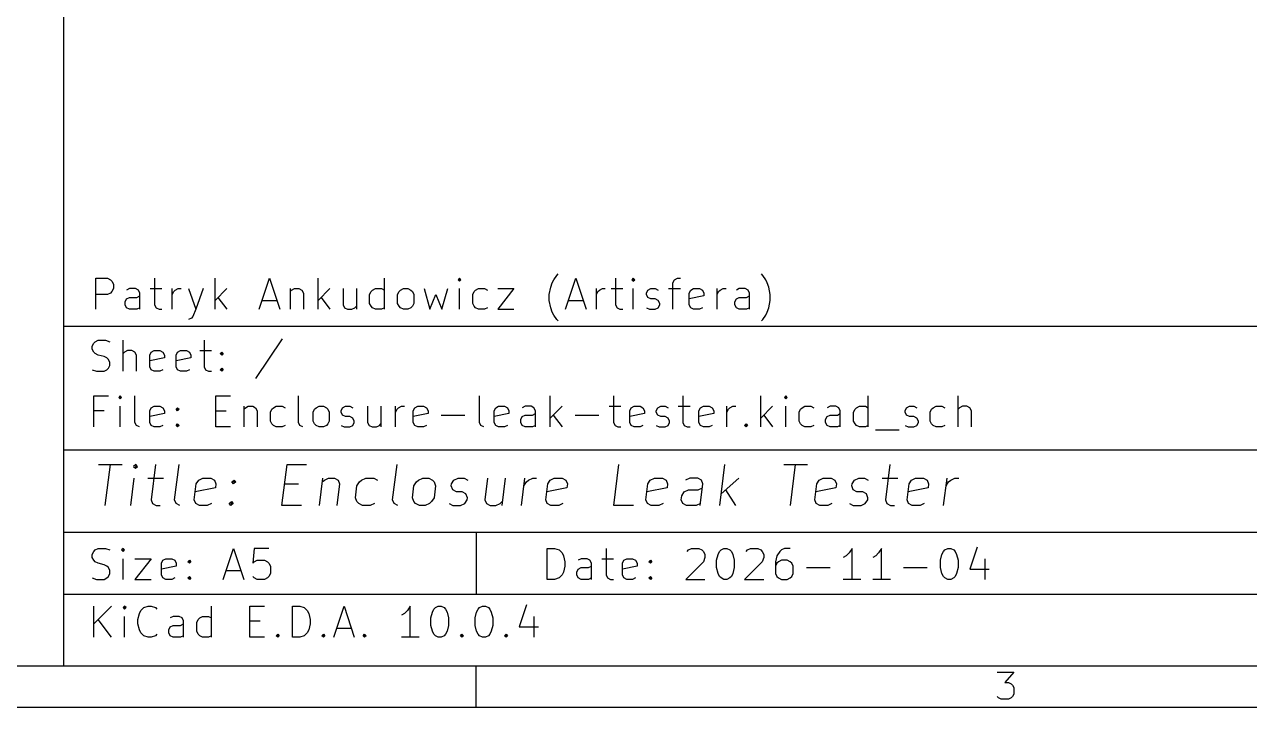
# Model space of a CAD drawing. Header units: inches. Extents: x 0.39 to 7.87, y -5.43 to -0.39.
# Drawn here: x 3.469 to 5.808, y -5.433 to -4.129 of the extents above; entities that cross this region are included whole.
import ezdxf

# ---------------------------------------------------------------- set-up
doc = ezdxf.new("R2010")
doc.units = ezdxf.units.IN
doc.header["$MEASUREMENT"] = 0
doc.layers.add('RED', color=14, linetype='CONTINUOUS')

msp = doc.modelspace()

# ---------------------------------------------------------------- linework, layer by layer
at = {"layer": 'RED', "linetype": 'CONTINUOUS'}
for p, q in [((3.5436, -5.3546), (3.5436, -4.0947)), ((4.4794, -4.6164), (4.485, -4.6079)), ((4.485, -4.6079), (4.4878, -4.6051)), ((4.8787, -4.6079), (4.8759, -4.6051)), ((4.8843, -4.6164), (4.8787, -4.6079)), ((3.6048, -4.6726), (3.6048, -4.6135)), ((3.6048, -4.6135), (3.6273, -4.6135)), ((3.6273, -4.6135), (3.6329, -4.6164)), ((3.6329, -4.6164), (3.6357, -4.6192)), ((3.6357, -4.6192), (3.6385, -4.6248)), ((3.6385, -4.6248), (3.6385, -4.6332)), ((3.7173, -4.6135), (3.7173, -4.6642)), ((3.8326, -4.6726), (3.8326, -4.6135)), ((3.9169, -4.6726), (3.9366, -4.6135)), ((3.9366, -4.6135), (3.9563, -4.6726)), ((4.0294, -4.6726), (4.0294, -4.6135)), ((4.156, -4.6726), (4.156, -4.6135)), ((4.2994, -4.6135), (4.2966, -4.6164)), ((4.2966, -4.6164), (4.2994, -4.6192)), ((4.3022, -4.6164), (4.2994, -4.6135)), ((4.2994, -4.6135), (4.2994, -4.6192)), ((4.2994, -4.6192), (4.3022, -4.6164)), ((4.4709, -4.6445), (4.4737, -4.6304)), ((4.4737, -4.6304), (4.4766, -4.622)), ((4.4766, -4.622), (4.4794, -4.6164)), ((4.5019, -4.6726), (4.5215, -4.6135)), ((4.5215, -4.6135), (4.5412, -4.6726)), ((4.5975, -4.6135), (4.5975, -4.6642)), ((4.6312, -4.6135), (4.6284, -4.6164)), ((4.6284, -4.6164), (4.6312, -4.6192)), ((4.634, -4.6164), (4.6312, -4.6135)), ((4.6312, -4.6135), (4.6312, -4.6192)), ((4.6312, -4.6192), (4.634, -4.6164)), ((4.7071, -4.622), (4.71, -4.6164)), ((4.7071, -4.6726), (4.7071, -4.622)), ((4.71, -4.6164), (4.7156, -4.6135)), ((4.7156, -4.6135), (4.7212, -4.6135)), ((4.8871, -4.622), (4.8843, -4.6164)), ((4.8899, -4.6304), (4.8871, -4.622)), ((4.8927, -4.6445), (4.8899, -4.6304)), ((3.6273, -4.6445), (3.6048, -4.6445)), ((3.6329, -4.6417), (3.6273, -4.6445)), ((3.6357, -4.6389), (3.6329, -4.6417)), ((3.6385, -4.6332), (3.6357, -4.6389)), ((3.661, -4.6585), (3.6638, -4.6529)), ((3.6695, -4.6332), (3.6638, -4.636)), ((3.6638, -4.6529), (3.6695, -4.6501)), ((3.6807, -4.6332), (3.6695, -4.6332)), ((3.6695, -4.6501), (3.6835, -4.6501)), ((3.6863, -4.636), (3.6807, -4.6332)), ((3.6835, -4.6501), (3.6892, -4.6473)), ((3.6892, -4.6417), (3.6863, -4.636)), ((3.6892, -4.6726), (3.6892, -4.6417)), ((3.7088, -4.6332), (3.7313, -4.6332)), ((3.751, -4.6726), (3.751, -4.6332)), ((3.751, -4.6445), (3.7538, -4.6389)), ((3.7538, -4.6389), (3.7566, -4.636)), ((3.7566, -4.636), (3.7623, -4.6332)), ((3.7623, -4.6332), (3.7679, -4.6332)), ((3.7819, -4.6332), (3.796, -4.6726)), ((3.8101, -4.6332), (3.796, -4.6726)), ((3.8551, -4.6332), (3.8326, -4.6557)), ((3.8382, -4.6501), (3.8551, -4.6726)), ((3.976, -4.6332), (3.976, -4.6726)), ((3.976, -4.6389), (3.9788, -4.636)), ((3.9788, -4.636), (3.9844, -4.6332)), ((3.9844, -4.6332), (3.9929, -4.6332)), ((3.9929, -4.6332), (3.9985, -4.636)), ((3.9985, -4.636), (4.0013, -4.6417)), ((4.0013, -4.6417), (4.0013, -4.6726)), ((4.0519, -4.6332), (4.0294, -4.6557)), ((4.035, -4.6501), (4.0519, -4.6726)), ((4.0772, -4.6332), (4.0772, -4.6642)), ((4.1025, -4.6332), (4.1025, -4.6726)), ((4.1278, -4.6445), (4.1307, -4.6389)), ((4.1278, -4.6614), (4.1278, -4.6445)), ((4.1307, -4.6389), (4.1335, -4.636)), ((4.1335, -4.636), (4.1391, -4.6332)), ((4.1391, -4.6332), (4.1503, -4.6332)), ((4.1503, -4.6332), (4.156, -4.636)), ((4.1813, -4.6445), (4.1841, -4.6389)), ((4.1813, -4.6614), (4.1813, -4.6445)), ((4.1841, -4.6389), (4.1869, -4.636)), ((4.1869, -4.636), (4.1925, -4.6332)), ((4.1925, -4.6332), (4.201, -4.6332)), ((4.201, -4.6332), (4.2066, -4.636)), ((4.2066, -4.636), (4.2094, -4.6389)), ((4.2094, -4.6389), (4.2122, -4.6445)), ((4.2122, -4.6445), (4.2122, -4.6614)), ((4.2319, -4.6332), (4.2431, -4.6726)), ((4.2431, -4.6726), (4.2544, -4.6445)), ((4.2544, -4.6445), (4.2656, -4.6726)), ((4.2656, -4.6726), (4.2769, -4.6332)), ((4.2994, -4.6726), (4.2994, -4.6332)), ((4.3247, -4.6445), (4.3275, -4.6389)), ((4.3247, -4.6614), (4.3247, -4.6445)), ((4.3275, -4.6389), (4.3303, -4.636)), ((4.3303, -4.636), (4.3359, -4.6332)), ((4.3359, -4.6332), (4.3472, -4.6332)), ((4.3472, -4.6332), (4.3528, -4.636)), ((4.3725, -4.6332), (4.4034, -4.6332)), ((4.4034, -4.6332), (4.3725, -4.6726)), ((4.4709, -4.6557), (4.4709, -4.6445)), ((4.5609, -4.6726), (4.5609, -4.6332)), ((4.5609, -4.6445), (4.5637, -4.6389)), ((4.5637, -4.6389), (4.5665, -4.636)), ((4.5665, -4.636), (4.5722, -4.6332)), ((4.5722, -4.6332), (4.5778, -4.6332)), ((4.589, -4.6332), (4.6115, -4.6332)), ((4.6312, -4.6726), (4.6312, -4.6332)), ((4.6565, -4.6417), (4.6593, -4.636)), ((4.6565, -4.6445), (4.6565, -4.6417)), ((4.6593, -4.6501), (4.6565, -4.6445)), ((4.6593, -4.636), (4.665, -4.6332)), ((4.665, -4.6529), (4.6593, -4.6501)), ((4.665, -4.6332), (4.6734, -4.6332)), ((4.6734, -4.6529), (4.665, -4.6529)), ((4.6734, -4.6332), (4.679, -4.636)), ((4.679, -4.6557), (4.6734, -4.6529)), ((4.6987, -4.6332), (4.7212, -4.6332)), ((4.7381, -4.6417), (4.7409, -4.636)), ((4.7381, -4.6642), (4.7381, -4.6417)), ((4.7662, -4.6473), (4.7381, -4.6529)), ((4.7409, -4.636), (4.7465, -4.6332)), ((4.7465, -4.6332), (4.7578, -4.6332)), ((4.7578, -4.6332), (4.7634, -4.636)), ((4.7634, -4.636), (4.7662, -4.6417)), ((4.7662, -4.6417), (4.7662, -4.6473)), ((4.7915, -4.6726), (4.7915, -4.6332)), ((4.7915, -4.6445), (4.7943, -4.6389)), ((4.7943, -4.6389), (4.7971, -4.636)), ((4.7971, -4.636), (4.8028, -4.6332)), ((4.8028, -4.6332), (4.8084, -4.6332)), ((4.8253, -4.6585), (4.8281, -4.6529)), ((4.8337, -4.6332), (4.8281, -4.636)), ((4.8281, -4.6529), (4.8337, -4.6501)), ((4.8449, -4.6332), (4.8337, -4.6332)), ((4.8337, -4.6501), (4.8478, -4.6501)), ((4.8506, -4.636), (4.8449, -4.6332)), ((4.8478, -4.6501), (4.8534, -4.6473)), ((4.8534, -4.6417), (4.8506, -4.636)), ((4.8534, -4.6726), (4.8534, -4.6417)), ((4.8927, -4.6557), (4.8927, -4.6445)), ((3.661, -4.6642), (3.661, -4.6585)), ((3.6638, -4.6698), (3.661, -4.6642)), ((3.6695, -4.6726), (3.6638, -4.6698)), ((3.6835, -4.6726), (3.6695, -4.6726)), ((3.6892, -4.6698), (3.6835, -4.6726)), ((3.7173, -4.6642), (3.7201, -4.6698)), ((3.7201, -4.6698), (3.7257, -4.6726)), ((3.7257, -4.6726), (3.7313, -4.6726)), ((3.796, -4.6726), (3.7904, -4.6867)), ((3.9226, -4.6557), (3.9507, -4.6557)), ((4.0772, -4.6642), (4.08, -4.6698)), ((4.08, -4.6698), (4.0857, -4.6726)), ((4.0857, -4.6726), (4.0941, -4.6726)), ((4.0941, -4.6726), (4.0997, -4.6698)), ((4.0997, -4.6698), (4.1025, -4.667)), ((4.1307, -4.667), (4.1278, -4.6614)), ((4.1335, -4.6698), (4.1307, -4.667)), ((4.1391, -4.6726), (4.1335, -4.6698)), ((4.1503, -4.6726), (4.1391, -4.6726)), ((4.156, -4.6698), (4.1503, -4.6726)), ((4.1841, -4.667), (4.1813, -4.6614)), ((4.1869, -4.6698), (4.1841, -4.667)), ((4.1925, -4.6726), (4.1869, -4.6698)), ((4.201, -4.6726), (4.1925, -4.6726)), ((4.2066, -4.6698), (4.201, -4.6726)), ((4.2094, -4.667), (4.2066, -4.6698)), ((4.2122, -4.6614), (4.2094, -4.667)), ((4.3275, -4.667), (4.3247, -4.6614)), ((4.3303, -4.6698), (4.3275, -4.667)), ((4.3359, -4.6726), (4.3303, -4.6698)), ((4.3472, -4.6726), (4.3359, -4.6726)), ((4.3528, -4.6698), (4.3472, -4.6726)), ((4.3725, -4.6726), (4.4034, -4.6726)), ((4.4737, -4.6698), (4.4709, -4.6557)), ((4.4766, -4.6782), (4.4737, -4.6698)), ((4.4794, -4.6839), (4.4766, -4.6782)), ((4.5075, -4.6557), (4.5356, -4.6557)), ((4.5975, -4.6642), (4.6003, -4.6698)), ((4.6003, -4.6698), (4.6059, -4.6726)), ((4.6059, -4.6726), (4.6115, -4.6726)), ((4.6565, -4.6698), (4.6621, -4.6726)), ((4.6621, -4.6726), (4.6734, -4.6726)), ((4.6734, -4.6726), (4.679, -4.6698)), ((4.6818, -4.6614), (4.679, -4.6557)), ((4.679, -4.6698), (4.6818, -4.6642)), ((4.6818, -4.6642), (4.6818, -4.6614)), ((4.7409, -4.6698), (4.7381, -4.6642)), ((4.7465, -4.6726), (4.7409, -4.6698)), ((4.7578, -4.6726), (4.7465, -4.6726)), ((4.7634, -4.6698), (4.7578, -4.6726)), ((4.8253, -4.6642), (4.8253, -4.6585)), ((4.8281, -4.6698), (4.8253, -4.6642)), ((4.8337, -4.6726), (4.8281, -4.6698)), ((4.8478, -4.6726), (4.8337, -4.6726)), ((4.8534, -4.6698), (4.8478, -4.6726)), ((4.8843, -4.6839), (4.8871, -4.6782)), ((4.8871, -4.6782), (4.8899, -4.6698)), ((4.8899, -4.6698), (4.8927, -4.6557)), ((3.7876, -4.6895), (3.7819, -4.6923)), ((3.7904, -4.6867), (3.7876, -4.6895)), ((4.485, -4.6923), (4.4794, -4.6839)), ((4.4878, -4.6951), (4.485, -4.6923)), ((4.8759, -4.6951), (4.8787, -4.6923)), ((4.8787, -4.6923), (4.8843, -4.6839)), ((3.5436, -4.705), (7.7956, -4.705)), ((3.5981, -4.7432), (3.6009, -4.7376)), ((3.5981, -4.7488), (3.5981, -4.7432)), ((3.6009, -4.7376), (3.6037, -4.7348)), ((3.6037, -4.7348), (3.6093, -4.732)), ((3.6093, -4.732), (3.6234, -4.732)), ((3.6234, -4.732), (3.6318, -4.7348)), ((3.6571, -4.791), (3.6571, -4.732)), ((3.8118, -4.732), (3.8118, -4.7826)), ((3.9609, -4.7292), (3.9102, -4.8051)), ((3.6009, -4.7545), (3.5981, -4.7488)), ((3.6037, -4.7573), (3.6009, -4.7545)), ((3.6093, -4.7601), (3.6037, -4.7573)), ((3.6206, -4.7629), (3.6093, -4.7601)), ((3.6262, -4.7657), (3.6206, -4.7629)), ((3.629, -4.7685), (3.6262, -4.7657)), ((3.6318, -4.7741), (3.629, -4.7685)), ((3.66, -4.7545), (3.6571, -4.7573)), ((3.6656, -4.7516), (3.66, -4.7545)), ((3.674, -4.7516), (3.6656, -4.7516)), ((3.6796, -4.7545), (3.674, -4.7516)), ((3.6825, -4.7601), (3.6796, -4.7545)), ((3.6825, -4.791), (3.6825, -4.7601)), ((3.7078, -4.7601), (3.7106, -4.7545)), ((3.7078, -4.7826), (3.7078, -4.7601)), ((3.7359, -4.7657), (3.7078, -4.7713)), ((3.7106, -4.7545), (3.7162, -4.7516)), ((3.7162, -4.7516), (3.7274, -4.7516)), ((3.7274, -4.7516), (3.7331, -4.7545)), ((3.7331, -4.7545), (3.7359, -4.7601)), ((3.7359, -4.7601), (3.7359, -4.7657)), ((3.7584, -4.7601), (3.7612, -4.7545)), ((3.7584, -4.7826), (3.7584, -4.7601)), ((3.7865, -4.7657), (3.7584, -4.7713)), ((3.7612, -4.7545), (3.7668, -4.7516)), ((3.7668, -4.7516), (3.7781, -4.7516)), ((3.7781, -4.7516), (3.7837, -4.7545)), ((3.7837, -4.7545), (3.7865, -4.7601)), ((3.7865, -4.7601), (3.7865, -4.7657)), ((3.8034, -4.7516), (3.8259, -4.7516)), ((3.8427, -4.7573), (3.8456, -4.7545)), ((3.8456, -4.7601), (3.8427, -4.7573)), ((3.8456, -4.7545), (3.8484, -4.7573)), ((3.8456, -4.7545), (3.8456, -4.7601)), ((3.8484, -4.7573), (3.8456, -4.7601)), ((3.5981, -4.7882), (3.6065, -4.791)), ((3.6065, -4.791), (3.6206, -4.791)), ((3.6206, -4.791), (3.6262, -4.7882)), ((3.6262, -4.7882), (3.629, -4.7854)), ((3.629, -4.7854), (3.6318, -4.7798)), ((3.6318, -4.7798), (3.6318, -4.7741)), ((3.7106, -4.7882), (3.7078, -4.7826)), ((3.7162, -4.791), (3.7106, -4.7882)), ((3.7274, -4.791), (3.7162, -4.791)), ((3.7331, -4.7882), (3.7274, -4.791)), ((3.7612, -4.7882), (3.7584, -4.7826)), ((3.7668, -4.791), (3.7612, -4.7882)), ((3.7781, -4.791), (3.7668, -4.791)), ((3.7837, -4.7882), (3.7781, -4.791)), ((3.8118, -4.7826), (3.8146, -4.7882)), ((3.8146, -4.7882), (3.8202, -4.791)), ((3.8202, -4.791), (3.8259, -4.791)), ((3.8427, -4.7882), (3.8456, -4.7854)), ((3.8456, -4.791), (3.8427, -4.7882)), ((3.8456, -4.7854), (3.8484, -4.7882)), ((3.8456, -4.7854), (3.8456, -4.791)), ((3.8484, -4.7882), (3.8456, -4.791)), ((3.6009, -4.8973), (3.6009, -4.8383)), ((3.6009, -4.8383), (3.629, -4.8383)), ((3.6515, -4.8383), (3.6487, -4.8411)), ((3.6487, -4.8411), (3.6515, -4.8439)), ((3.6543, -4.8411), (3.6515, -4.8383)), ((3.6515, -4.8383), (3.6515, -4.8439)), ((3.6515, -4.8439), (3.6543, -4.8411)), ((3.6796, -4.8889), (3.6796, -4.8383)), ((3.8343, -4.8973), (3.8343, -4.8383)), ((3.8343, -4.8383), (3.8624, -4.8383)), ((3.9918, -4.8889), (3.9918, -4.8383)), ((4.3377, -4.8889), (4.3377, -4.8383)), ((4.4727, -4.8973), (4.4727, -4.8383)), ((4.5936, -4.8383), (4.5936, -4.8889)), ((4.7257, -4.8383), (4.7257, -4.8889)), ((4.8748, -4.8973), (4.8748, -4.8383)), ((4.9226, -4.8383), (4.9198, -4.8411)), ((4.9198, -4.8411), (4.9226, -4.8439)), ((4.9254, -4.8411), (4.9226, -4.8383)), ((4.9226, -4.8383), (4.9226, -4.8439)), ((4.9226, -4.8439), (4.9254, -4.8411)), ((5.0801, -4.8973), (5.0801, -4.8383)), ((5.2516, -4.8973), (5.2516, -4.8383)), ((3.6515, -4.8973), (3.6515, -4.8579)), ((3.7078, -4.8664), (3.7106, -4.8608)), ((3.7106, -4.8608), (3.7162, -4.8579)), ((3.7162, -4.8579), (3.7274, -4.8579)), ((3.7274, -4.8579), (3.7331, -4.8608)), ((3.7331, -4.8608), (3.7359, -4.8664)), ((3.7584, -4.8636), (3.7612, -4.8608)), ((3.7612, -4.8664), (3.7584, -4.8636)), ((3.7612, -4.8608), (3.764, -4.8636)), ((3.7612, -4.8608), (3.7612, -4.8664)), ((3.764, -4.8636), (3.7612, -4.8664)), ((3.8877, -4.8579), (3.8877, -4.8973)), ((3.8877, -4.8636), (3.8906, -4.8608)), ((3.8906, -4.8608), (3.8962, -4.8579)), ((3.8962, -4.8579), (3.9046, -4.8579)), ((3.9046, -4.8579), (3.9102, -4.8608)), ((3.9102, -4.8608), (3.9131, -4.8664)), ((3.9384, -4.8692), (3.9412, -4.8636)), ((3.9412, -4.8636), (3.944, -4.8608)), ((3.944, -4.8608), (3.9496, -4.8579)), ((3.9496, -4.8579), (3.9609, -4.8579)), ((3.9609, -4.8579), (3.9665, -4.8608)), ((4.0199, -4.8692), (4.0227, -4.8636)), ((4.0227, -4.8636), (4.0255, -4.8608)), ((4.0255, -4.8608), (4.0312, -4.8579)), ((4.0312, -4.8579), (4.0396, -4.8579)), ((4.0396, -4.8579), (4.0452, -4.8608)), ((4.0452, -4.8608), (4.048, -4.8636)), ((4.048, -4.8636), (4.0508, -4.8692)), ((4.0733, -4.8664), (4.0761, -4.8608)), ((4.0761, -4.8608), (4.0818, -4.8579)), ((4.0818, -4.8579), (4.0902, -4.8579)), ((4.0902, -4.8579), (4.0958, -4.8608)), ((4.124, -4.8579), (4.124, -4.8889)), ((4.1493, -4.8579), (4.1493, -4.8973)), ((4.1774, -4.8973), (4.1774, -4.8579)), ((4.1774, -4.8692), (4.1802, -4.8636)), ((4.1802, -4.8636), (4.183, -4.8608)), ((4.183, -4.8608), (4.1886, -4.8579)), ((4.1886, -4.8579), (4.1943, -4.8579)), ((4.2111, -4.8664), (4.2139, -4.8608)), ((4.2139, -4.8608), (4.2196, -4.8579)), ((4.2196, -4.8579), (4.2308, -4.8579)), ((4.2308, -4.8579), (4.2364, -4.8608)), ((4.2364, -4.8608), (4.2393, -4.8664)), ((4.3658, -4.8664), (4.3686, -4.8608)), ((4.3686, -4.8608), (4.3742, -4.8579)), ((4.3742, -4.8579), (4.3855, -4.8579)), ((4.3855, -4.8579), (4.3911, -4.8608)), ((4.3911, -4.8608), (4.3939, -4.8664)), ((4.4249, -4.8579), (4.4192, -4.8608)), ((4.4361, -4.8579), (4.4249, -4.8579)), ((4.4417, -4.8608), (4.4361, -4.8579)), ((4.4445, -4.8664), (4.4417, -4.8608)), ((4.4952, -4.8579), (4.4727, -4.8804)), ((4.5851, -4.8579), (4.6076, -4.8579)), ((4.6245, -4.8664), (4.6273, -4.8608)), ((4.6273, -4.8608), (4.6329, -4.8579)), ((4.6329, -4.8579), (4.6442, -4.8579)), ((4.6442, -4.8579), (4.6498, -4.8608)), ((4.6498, -4.8608), (4.6526, -4.8664)), ((4.6751, -4.8664), (4.6779, -4.8608)), ((4.6779, -4.8608), (4.6836, -4.8579)), ((4.6836, -4.8579), (4.692, -4.8579)), ((4.692, -4.8579), (4.6976, -4.8608)), ((4.7173, -4.8579), (4.7398, -4.8579)), ((4.7567, -4.8664), (4.7595, -4.8608)), ((4.7595, -4.8608), (4.7651, -4.8579)), ((4.7651, -4.8579), (4.7764, -4.8579)), ((4.7764, -4.8579), (4.782, -4.8608)), ((4.782, -4.8608), (4.7848, -4.8664)), ((4.8101, -4.8973), (4.8101, -4.8579)), ((4.8101, -4.8692), (4.8129, -4.8636)), ((4.8129, -4.8636), (4.8157, -4.8608)), ((4.8157, -4.8608), (4.8214, -4.8579)), ((4.8214, -4.8579), (4.827, -4.8579)), ((4.8973, -4.8579), (4.8748, -4.8804)), ((4.9226, -4.8973), (4.9226, -4.8579)), ((4.9479, -4.8692), (4.9507, -4.8636)), ((4.9507, -4.8636), (4.9535, -4.8608)), ((4.9535, -4.8608), (4.9592, -4.8579)), ((4.9592, -4.8579), (4.9704, -4.8579)), ((4.9704, -4.8579), (4.976, -4.8608)), ((5.007, -4.8579), (5.0013, -4.8608)), ((5.0182, -4.8579), (5.007, -4.8579)), ((5.0238, -4.8608), (5.0182, -4.8579)), ((5.0266, -4.8664), (5.0238, -4.8608)), ((5.052, -4.8692), (5.0548, -4.8636)), ((5.0548, -4.8636), (5.0576, -4.8608)), ((5.0576, -4.8608), (5.0632, -4.8579)), ((5.0632, -4.8579), (5.0745, -4.8579)), ((5.0745, -4.8579), (5.0801, -4.8608)), ((5.1504, -4.8664), (5.1532, -4.8608)), ((5.1532, -4.8608), (5.1588, -4.8579)), ((5.1588, -4.8579), (5.1673, -4.8579)), ((5.1673, -4.8579), (5.1729, -4.8608)), ((5.1982, -4.8692), (5.201, -4.8636)), ((5.201, -4.8636), (5.2038, -4.8608)), ((5.2038, -4.8608), (5.2094, -4.8579)), ((5.2094, -4.8579), (5.2207, -4.8579)), ((5.2207, -4.8579), (5.2263, -4.8608)), ((5.2544, -4.8608), (5.2516, -4.8636)), ((5.2601, -4.8579), (5.2544, -4.8608)), ((5.2685, -4.8579), (5.2601, -4.8579)), ((5.2741, -4.8608), (5.2685, -4.8579)), ((5.2769, -4.8664), (5.2741, -4.8608)), ((3.6206, -4.8664), (3.6009, -4.8664)), ((3.6825, -4.8945), (3.6796, -4.8889)), ((3.7078, -4.8889), (3.7078, -4.8664)), ((3.7359, -4.872), (3.7078, -4.8776)), ((3.7106, -4.8945), (3.7078, -4.8889)), ((3.7359, -4.8664), (3.7359, -4.872)), ((3.8343, -4.8664), (3.854, -4.8664)), ((3.9131, -4.8664), (3.9131, -4.8973)), ((3.9384, -4.8861), (3.9384, -4.8692)), ((3.9412, -4.8917), (3.9384, -4.8861)), ((3.9946, -4.8945), (3.9918, -4.8889)), ((4.0199, -4.8861), (4.0199, -4.8692)), ((4.0227, -4.8917), (4.0199, -4.8861)), ((4.0508, -4.8861), (4.048, -4.8917)), ((4.0508, -4.8692), (4.0508, -4.8861)), ((4.0733, -4.8692), (4.0733, -4.8664)), ((4.0761, -4.8748), (4.0733, -4.8692)), ((4.0818, -4.8776), (4.0761, -4.8748)), ((4.0902, -4.8776), (4.0818, -4.8776)), ((4.0958, -4.8804), (4.0902, -4.8776)), ((4.0986, -4.8861), (4.0958, -4.8804)), ((4.0958, -4.8945), (4.0986, -4.8889)), ((4.0986, -4.8889), (4.0986, -4.8861)), ((4.124, -4.8889), (4.1268, -4.8945)), ((4.2111, -4.8889), (4.2111, -4.8664)), ((4.2393, -4.872), (4.2111, -4.8776)), ((4.2139, -4.8945), (4.2111, -4.8889)), ((4.2393, -4.8664), (4.2393, -4.872)), ((4.2646, -4.8748), (4.3096, -4.8748)), ((4.3405, -4.8945), (4.3377, -4.8889)), ((4.3658, -4.8889), (4.3658, -4.8664)), ((4.3939, -4.872), (4.3658, -4.8776)), ((4.3686, -4.8945), (4.3658, -4.8889)), ((4.3939, -4.8664), (4.3939, -4.872)), ((4.4164, -4.8833), (4.4192, -4.8776)), ((4.4164, -4.8889), (4.4164, -4.8833)), ((4.4192, -4.8945), (4.4164, -4.8889)), ((4.4192, -4.8776), (4.4249, -4.8748)), ((4.4249, -4.8748), (4.4389, -4.8748)), ((4.4389, -4.8748), (4.4445, -4.872)), ((4.4445, -4.8973), (4.4445, -4.8664)), ((4.4783, -4.8748), (4.4952, -4.8973)), ((4.5205, -4.8748), (4.5655, -4.8748)), ((4.5936, -4.8889), (4.5964, -4.8945)), ((4.6245, -4.8889), (4.6245, -4.8664)), ((4.6526, -4.872), (4.6245, -4.8776)), ((4.6273, -4.8945), (4.6245, -4.8889)), ((4.6526, -4.8664), (4.6526, -4.872)), ((4.6751, -4.8692), (4.6751, -4.8664)), ((4.6779, -4.8748), (4.6751, -4.8692)), ((4.6836, -4.8776), (4.6779, -4.8748)), ((4.692, -4.8776), (4.6836, -4.8776)), ((4.6976, -4.8804), (4.692, -4.8776)), ((4.7004, -4.8861), (4.6976, -4.8804)), ((4.6976, -4.8945), (4.7004, -4.8889)), ((4.7004, -4.8889), (4.7004, -4.8861)), ((4.7257, -4.8889), (4.7286, -4.8945)), ((4.7567, -4.8889), (4.7567, -4.8664)), ((4.7848, -4.872), (4.7567, -4.8776)), ((4.7595, -4.8945), (4.7567, -4.8889)), ((4.7848, -4.8664), (4.7848, -4.872)), ((4.8804, -4.8748), (4.8973, -4.8973)), ((4.9479, -4.8861), (4.9479, -4.8692)), ((4.9507, -4.8917), (4.9479, -4.8861)), ((4.9985, -4.8833), (5.0013, -4.8776)), ((4.9985, -4.8889), (4.9985, -4.8833)), ((5.0013, -4.8945), (4.9985, -4.8889)), ((5.0013, -4.8776), (5.007, -4.8748)), ((5.007, -4.8748), (5.021, -4.8748)), ((5.021, -4.8748), (5.0266, -4.872)), ((5.0266, -4.8973), (5.0266, -4.8664)), ((5.052, -4.8861), (5.052, -4.8692)), ((5.0548, -4.8917), (5.052, -4.8861)), ((5.1504, -4.8692), (5.1504, -4.8664)), ((5.1532, -4.8748), (5.1504, -4.8692)), ((5.1588, -4.8776), (5.1532, -4.8748)), ((5.1673, -4.8776), (5.1588, -4.8776)), ((5.1729, -4.8804), (5.1673, -4.8776)), ((5.1757, -4.8861), (5.1729, -4.8804)), ((5.1729, -4.8945), (5.1757, -4.8889)), ((5.1757, -4.8889), (5.1757, -4.8861)), ((5.1982, -4.8861), (5.1982, -4.8692)), ((5.201, -4.8917), (5.1982, -4.8861)), ((5.2769, -4.8973), (5.2769, -4.8664)), ((3.6881, -4.8973), (3.6825, -4.8945)), ((3.7162, -4.8973), (3.7106, -4.8945)), ((3.7274, -4.8973), (3.7162, -4.8973)), ((3.7331, -4.8945), (3.7274, -4.8973)), ((3.7584, -4.8945), (3.7612, -4.8917)), ((3.7612, -4.8973), (3.7584, -4.8945)), ((3.7612, -4.8917), (3.764, -4.8945)), ((3.7612, -4.8917), (3.7612, -4.8973)), ((3.764, -4.8945), (3.7612, -4.8973)), ((3.8624, -4.8973), (3.8343, -4.8973)), ((3.944, -4.8945), (3.9412, -4.8917)), ((3.9496, -4.8973), (3.944, -4.8945)), ((3.9609, -4.8973), (3.9496, -4.8973)), ((3.9665, -4.8945), (3.9609, -4.8973)), ((4.0002, -4.8973), (3.9946, -4.8945)), ((4.0255, -4.8945), (4.0227, -4.8917)), ((4.0312, -4.8973), (4.0255, -4.8945)), ((4.0396, -4.8973), (4.0312, -4.8973)), ((4.0452, -4.8945), (4.0396, -4.8973)), ((4.048, -4.8917), (4.0452, -4.8945)), ((4.0733, -4.8945), (4.079, -4.8973)), ((4.079, -4.8973), (4.0902, -4.8973)), ((4.0902, -4.8973), (4.0958, -4.8945)), ((4.1268, -4.8945), (4.1324, -4.8973)), ((4.1324, -4.8973), (4.1408, -4.8973)), ((4.1408, -4.8973), (4.1465, -4.8945)), ((4.1465, -4.8945), (4.1493, -4.8917)), ((4.2196, -4.8973), (4.2139, -4.8945)), ((4.2308, -4.8973), (4.2196, -4.8973)), ((4.2364, -4.8945), (4.2308, -4.8973)), ((4.3461, -4.8973), (4.3405, -4.8945)), ((4.3742, -4.8973), (4.3686, -4.8945)), ((4.3855, -4.8973), (4.3742, -4.8973)), ((4.3911, -4.8945), (4.3855, -4.8973)), ((4.4249, -4.8973), (4.4192, -4.8945)), ((4.4389, -4.8973), (4.4249, -4.8973)), ((4.4445, -4.8945), (4.4389, -4.8973)), ((4.5964, -4.8945), (4.602, -4.8973)), ((4.602, -4.8973), (4.6076, -4.8973)), ((4.6329, -4.8973), (4.6273, -4.8945)), ((4.6442, -4.8973), (4.6329, -4.8973)), ((4.6498, -4.8945), (4.6442, -4.8973)), ((4.6751, -4.8945), (4.6808, -4.8973)), ((4.6808, -4.8973), (4.692, -4.8973)), ((4.692, -4.8973), (4.6976, -4.8945)), ((4.7286, -4.8945), (4.7342, -4.8973)), ((4.7342, -4.8973), (4.7398, -4.8973)), ((4.7651, -4.8973), (4.7595, -4.8945)), ((4.7764, -4.8973), (4.7651, -4.8973)), ((4.782, -4.8945), (4.7764, -4.8973)), ((4.8439, -4.8945), (4.8467, -4.8917)), ((4.8467, -4.8973), (4.8439, -4.8945)), ((4.8467, -4.8917), (4.8495, -4.8945)), ((4.8467, -4.8917), (4.8467, -4.8973)), ((4.8495, -4.8945), (4.8467, -4.8973)), ((4.9535, -4.8945), (4.9507, -4.8917)), ((4.9592, -4.8973), (4.9535, -4.8945)), ((4.9704, -4.8973), (4.9592, -4.8973)), ((4.976, -4.8945), (4.9704, -4.8973)), ((5.007, -4.8973), (5.0013, -4.8945)), ((5.021, -4.8973), (5.007, -4.8973)), ((5.0266, -4.8945), (5.021, -4.8973)), ((5.0576, -4.8945), (5.0548, -4.8917)), ((5.0632, -4.8973), (5.0576, -4.8945)), ((5.0745, -4.8973), (5.0632, -4.8973)), ((5.0801, -4.8945), (5.0745, -4.8973)), ((5.0941, -4.9029), (5.1391, -4.9029)), ((5.1504, -4.8945), (5.156, -4.8973)), ((5.156, -4.8973), (5.1673, -4.8973)), ((5.1673, -4.8973), (5.1729, -4.8945)), ((5.2038, -4.8945), (5.201, -4.8917)), ((5.2094, -4.8973), (5.2038, -4.8945)), ((5.2207, -4.8973), (5.2094, -4.8973)), ((5.2263, -4.8945), (5.2207, -4.8973)), ((3.5436, -4.9412), (7.7956, -4.9412)), ((3.6102, -4.9689), (3.6552, -4.9689)), ((3.6228, -5.0476), (3.6327, -4.9689)), ((3.6814, -4.9689), (3.6772, -4.9727)), ((3.6772, -4.9727), (3.6805, -4.9764)), ((3.6814, -4.9689), (3.6805, -4.9764)), ((3.6805, -4.9764), (3.6847, -4.9727)), ((3.6847, -4.9727), (3.6814, -4.9689)), ((3.7189, -4.9689), (3.7105, -5.0364)), ((3.7555, -5.0364), (3.7639, -4.9689)), ((3.9603, -5.0476), (3.9701, -4.9689)), ((3.9701, -4.9689), (4.0076, -4.9689)), ((4.1717, -5.0364), (4.1801, -4.9689)), ((4.594, -5.0476), (4.6038, -4.9689)), ((4.7964, -5.0476), (4.8063, -4.9689)), ((4.9188, -4.9689), (4.9638, -4.9689)), ((4.9314, -5.0476), (4.9413, -4.9689)), ((5.1212, -4.9689), (5.1128, -5.0364)), ((3.6716, -5.0476), (3.6781, -4.9952)), ((3.7044, -4.9952), (3.7344, -4.9952)), ((3.7967, -5.0064), (3.8014, -4.9989)), ((3.8014, -4.9989), (3.8094, -4.9952)), ((3.8094, -4.9952), (3.8244, -4.9952)), ((3.8244, -4.9952), (3.8314, -4.9989)), ((3.8314, -4.9989), (3.8342, -5.0064)), ((3.8647, -5.0026), (3.8689, -4.9989)), ((3.868, -5.0064), (3.8647, -5.0026)), ((3.8689, -4.9989), (3.868, -5.0064)), ((3.8722, -5.0026), (3.868, -5.0064)), ((3.8689, -4.9989), (3.8722, -5.0026)), ((4.0381, -4.9952), (4.0315, -5.0476)), ((4.0372, -5.0026), (4.0414, -4.9989)), ((4.0414, -4.9989), (4.0494, -4.9952)), ((4.0494, -4.9952), (4.0606, -4.9952)), ((4.0606, -4.9952), (4.0676, -4.9989)), ((4.0676, -4.9989), (4.0704, -5.0064)), ((4.1037, -5.0101), (4.1084, -5.0026)), ((4.1084, -5.0026), (4.1126, -4.9989)), ((4.1126, -4.9989), (4.1206, -4.9952)), ((4.1206, -4.9952), (4.1356, -4.9952)), ((4.1356, -4.9952), (4.1426, -4.9989)), ((4.2125, -5.0101), (4.2171, -5.0026)), ((4.2171, -5.0026), (4.2214, -4.9989)), ((4.2214, -4.9989), (4.2293, -4.9952)), ((4.2293, -4.9952), (4.2406, -4.9952)), ((4.2406, -4.9952), (4.2476, -4.9989)), ((4.2476, -4.9989), (4.2509, -5.0026)), ((4.2509, -5.0026), (4.2537, -5.0101)), ((4.2842, -5.0064), (4.2889, -4.9989)), ((4.2889, -4.9989), (4.2968, -4.9952)), ((4.2968, -4.9952), (4.3081, -4.9952)), ((4.3081, -4.9952), (4.3151, -4.9989)), ((4.3531, -4.9952), (4.3479, -5.0364)), ((4.3868, -4.9952), (4.3802, -5.0476)), ((4.4177, -5.0476), (4.4243, -4.9952)), ((4.4224, -5.0101), (4.4271, -5.0026)), ((4.4271, -5.0026), (4.4313, -4.9989)), ((4.4313, -4.9989), (4.4393, -4.9952)), ((4.4393, -4.9952), (4.4468, -4.9952)), ((4.4679, -5.0064), (4.4726, -4.9989)), ((4.4726, -4.9989), (4.4805, -4.9952)), ((4.4805, -4.9952), (4.4955, -4.9952)), ((4.4955, -4.9952), (4.5026, -4.9989)), ((4.5026, -4.9989), (4.5054, -5.0064)), ((4.6591, -5.0064), (4.6638, -4.9989)), ((4.6638, -4.9989), (4.6718, -4.9952)), ((4.6718, -4.9952), (4.6868, -4.9952)), ((4.6868, -4.9952), (4.6938, -4.9989)), ((4.6938, -4.9989), (4.6966, -5.0064)), ((4.7393, -4.9952), (4.7313, -4.9989)), ((4.7543, -4.9952), (4.7393, -4.9952)), ((4.7613, -4.9989), (4.7543, -4.9952)), ((4.7641, -5.0064), (4.7613, -4.9989)), ((4.833, -4.9952), (4.7993, -5.0251)), ((4.9816, -5.0064), (4.9863, -4.9989)), ((4.9863, -4.9989), (4.9942, -4.9952)), ((4.9942, -4.9952), (5.0092, -4.9952)), ((5.0092, -4.9952), (5.0163, -4.9989)), ((5.0163, -4.9989), (5.0191, -5.0064)), ((5.0491, -5.0064), (5.0538, -4.9989)), ((5.0538, -4.9989), (5.0617, -4.9952)), ((5.0617, -4.9952), (5.073, -4.9952)), ((5.073, -4.9952), (5.08, -4.9989)), ((5.1067, -4.9952), (5.1367, -4.9952)), ((5.1578, -5.0064), (5.1625, -4.9989)), ((5.1625, -4.9989), (5.1705, -4.9952)), ((5.1705, -4.9952), (5.1855, -4.9952)), ((5.1855, -4.9952), (5.1925, -4.9989)), ((5.1925, -4.9989), (5.1953, -5.0064)), ((5.2239, -5.0476), (5.2304, -4.9952)), ((5.2286, -5.0101), (5.2333, -5.0026)), ((5.2333, -5.0026), (5.2375, -4.9989)), ((5.2375, -4.9989), (5.2454, -4.9952)), ((5.2454, -4.9952), (5.2529, -4.9952)), ((3.793, -5.0364), (3.7967, -5.0064)), ((3.8333, -5.0139), (3.7949, -5.0214)), ((3.8342, -5.0064), (3.8333, -5.0139)), ((3.9655, -5.0064), (3.9917, -5.0064)), ((4.0704, -5.0064), (4.0653, -5.0476)), ((4.1009, -5.0326), (4.1037, -5.0101)), ((4.2096, -5.0326), (4.2125, -5.0101)), ((4.2537, -5.0101), (4.2509, -5.0326)), ((4.2837, -5.0101), (4.2842, -5.0064)), ((4.2865, -5.0176), (4.2837, -5.0101)), ((4.2935, -5.0214), (4.2865, -5.0176)), ((4.3048, -5.0214), (4.2935, -5.0214)), ((4.3118, -5.0251), (4.3048, -5.0214)), ((4.3146, -5.0326), (4.3118, -5.0251)), ((4.4641, -5.0364), (4.4679, -5.0064)), ((4.5044, -5.0139), (4.466, -5.0214)), ((4.5054, -5.0064), (4.5044, -5.0139)), ((4.6554, -5.0364), (4.6591, -5.0064)), ((4.6957, -5.0139), (4.6572, -5.0214)), ((4.6966, -5.0064), (4.6957, -5.0139)), ((4.7229, -5.0364), (4.7238, -5.0289)), ((4.7238, -5.0289), (4.7285, -5.0214)), ((4.7285, -5.0214), (4.7365, -5.0176)), ((4.7365, -5.0176), (4.7552, -5.0176)), ((4.7552, -5.0176), (4.7632, -5.0139)), ((4.7589, -5.0476), (4.7641, -5.0064)), ((4.8077, -5.0176), (4.8264, -5.0476)), ((4.9778, -5.0364), (4.9816, -5.0064)), ((5.0181, -5.0139), (4.9797, -5.0214)), ((5.0191, -5.0064), (5.0181, -5.0139)), ((5.0486, -5.0101), (5.0491, -5.0064)), ((5.0514, -5.0176), (5.0486, -5.0101)), ((5.0584, -5.0214), (5.0514, -5.0176)), ((5.0697, -5.0214), (5.0584, -5.0214)), ((5.0767, -5.0251), (5.0697, -5.0214)), ((5.0795, -5.0326), (5.0767, -5.0251)), ((5.1541, -5.0364), (5.1578, -5.0064)), ((5.1944, -5.0139), (5.1559, -5.0214)), ((5.1953, -5.0064), (5.1944, -5.0139)), ((3.7105, -5.0364), (3.7133, -5.0439)), ((3.7133, -5.0439), (3.7203, -5.0476)), ((3.7203, -5.0476), (3.7278, -5.0476)), ((3.7583, -5.0439), (3.7555, -5.0364)), ((3.7653, -5.0476), (3.7583, -5.0439)), ((3.7958, -5.0439), (3.793, -5.0364)), ((3.8028, -5.0476), (3.7958, -5.0439)), ((3.8178, -5.0476), (3.8028, -5.0476)), ((3.8258, -5.0439), (3.8178, -5.0476)), ((3.8595, -5.0439), (3.8638, -5.0401)), ((3.8628, -5.0476), (3.8595, -5.0439)), ((3.8638, -5.0401), (3.8628, -5.0476)), ((3.867, -5.0439), (3.8628, -5.0476)), ((3.8638, -5.0401), (3.867, -5.0439)), ((3.9978, -5.0476), (3.9603, -5.0476)), ((4.1037, -5.0401), (4.1009, -5.0326)), ((4.107, -5.0439), (4.1037, -5.0401)), ((4.114, -5.0476), (4.107, -5.0439)), ((4.129, -5.0476), (4.114, -5.0476)), ((4.137, -5.0439), (4.129, -5.0476)), ((4.1745, -5.0439), (4.1717, -5.0364)), ((4.1815, -5.0476), (4.1745, -5.0439)), ((4.2125, -5.0401), (4.2096, -5.0326)), ((4.2157, -5.0439), (4.2125, -5.0401)), ((4.2228, -5.0476), (4.2157, -5.0439)), ((4.234, -5.0476), (4.2228, -5.0476)), ((4.242, -5.0439), (4.234, -5.0476)), ((4.2462, -5.0401), (4.242, -5.0439)), ((4.2509, -5.0326), (4.2462, -5.0401)), ((4.2795, -5.0439), (4.2865, -5.0476)), ((4.2865, -5.0476), (4.3015, -5.0476)), ((4.3015, -5.0476), (4.3095, -5.0439)), ((4.3095, -5.0439), (4.3142, -5.0364)), ((4.3142, -5.0364), (4.3146, -5.0326)), ((4.3479, -5.0364), (4.3507, -5.0439)), ((4.3507, -5.0439), (4.3578, -5.0476)), ((4.3578, -5.0476), (4.369, -5.0476)), ((4.369, -5.0476), (4.377, -5.0439)), ((4.377, -5.0439), (4.3812, -5.0401)), ((4.467, -5.0439), (4.4641, -5.0364)), ((4.474, -5.0476), (4.467, -5.0439)), ((4.489, -5.0476), (4.474, -5.0476)), ((4.4969, -5.0439), (4.489, -5.0476)), ((4.6315, -5.0476), (4.594, -5.0476)), ((4.6582, -5.0439), (4.6554, -5.0364)), ((4.6652, -5.0476), (4.6582, -5.0439)), ((4.6802, -5.0476), (4.6652, -5.0476)), ((4.6882, -5.0439), (4.6802, -5.0476)), ((4.7257, -5.0439), (4.7229, -5.0364)), ((4.7327, -5.0476), (4.7257, -5.0439)), ((4.7514, -5.0476), (4.7327, -5.0476)), ((4.7594, -5.0439), (4.7514, -5.0476)), ((4.9806, -5.0439), (4.9778, -5.0364)), ((4.9877, -5.0476), (4.9806, -5.0439)), ((5.0027, -5.0476), (4.9877, -5.0476)), ((5.0106, -5.0439), (5.0027, -5.0476)), ((5.0444, -5.0439), (5.0514, -5.0476)), ((5.0514, -5.0476), (5.0664, -5.0476)), ((5.0664, -5.0476), (5.0744, -5.0439)), ((5.0744, -5.0439), (5.0791, -5.0364)), ((5.0791, -5.0364), (5.0795, -5.0326)), ((5.1128, -5.0364), (5.1156, -5.0439)), ((5.1156, -5.0439), (5.1226, -5.0476)), ((5.1226, -5.0476), (5.1301, -5.0476)), ((5.1569, -5.0439), (5.1541, -5.0364)), ((5.1639, -5.0476), (5.1569, -5.0439)), ((5.1789, -5.0476), (5.1639, -5.0476)), ((5.1869, -5.0439), (5.1789, -5.0476)), ((3.5436, -5.0987), (7.7956, -5.0987)), ((4.331, -5.0987), (4.331, -5.2168)), ((3.5981, -5.1409), (3.6009, -5.1352)), ((3.5981, -5.1465), (3.5981, -5.1409)), ((3.6009, -5.1352), (3.6037, -5.1324)), ((3.6037, -5.1324), (3.6093, -5.1296)), ((3.6093, -5.1296), (3.6234, -5.1296)), ((3.6234, -5.1296), (3.6318, -5.1324)), ((3.6571, -5.1296), (3.6543, -5.1324)), ((3.6543, -5.1324), (3.6571, -5.1352)), ((3.66, -5.1324), (3.6571, -5.1296)), ((3.6571, -5.1296), (3.6571, -5.1352)), ((3.6571, -5.1352), (3.66, -5.1324)), ((3.8484, -5.1887), (3.8681, -5.1296)), ((3.8681, -5.1296), (3.8877, -5.1887)), ((3.9074, -5.1296), (3.9046, -5.1577)), ((3.9356, -5.1296), (3.9074, -5.1296)), ((4.467, -5.1887), (4.467, -5.1296)), ((4.467, -5.1296), (4.4811, -5.1296)), ((4.4811, -5.1296), (4.4895, -5.1324)), ((4.4895, -5.1324), (4.4952, -5.138)), ((4.4952, -5.138), (4.498, -5.1437)), ((4.498, -5.1437), (4.5008, -5.1549)), ((4.5795, -5.1296), (4.5795, -5.1802)), ((4.7342, -5.1352), (4.737, -5.1324)), ((4.737, -5.1324), (4.7426, -5.1296)), ((4.7426, -5.1296), (4.7567, -5.1296)), ((4.7567, -5.1296), (4.7623, -5.1324)), ((4.7623, -5.1324), (4.7651, -5.1352)), ((4.7651, -5.1352), (4.7679, -5.1409)), ((4.7679, -5.1409), (4.7679, -5.1465)), ((4.7904, -5.1521), (4.7933, -5.1409)), ((4.7933, -5.1409), (4.7961, -5.1352)), ((4.7961, -5.1352), (4.7989, -5.1324)), ((4.7989, -5.1324), (4.8045, -5.1296)), ((4.8045, -5.1296), (4.8101, -5.1296)), ((4.8101, -5.1296), (4.8157, -5.1324)), ((4.8157, -5.1324), (4.8186, -5.1352)), ((4.8186, -5.1352), (4.8214, -5.1409)), ((4.8214, -5.1409), (4.8242, -5.1521)), ((4.8467, -5.1352), (4.8495, -5.1324)), ((4.8495, -5.1324), (4.8551, -5.1296)), ((4.8551, -5.1296), (4.8692, -5.1296)), ((4.8692, -5.1296), (4.8748, -5.1324)), ((4.8748, -5.1324), (4.8776, -5.1352)), ((4.8776, -5.1352), (4.8804, -5.1409)), ((4.8804, -5.1409), (4.8804, -5.1465)), ((4.9057, -5.1437), (4.9029, -5.1549)), ((4.9114, -5.1352), (4.9057, -5.1437)), ((4.9142, -5.1324), (4.9114, -5.1352)), ((4.9198, -5.1296), (4.9142, -5.1324)), ((4.9311, -5.1296), (4.9198, -5.1296)), ((5.0379, -5.1437), (5.0323, -5.1465)), ((5.0435, -5.138), (5.0379, -5.1437)), ((5.0492, -5.1296), (5.0435, -5.138)), ((5.0492, -5.1887), (5.0492, -5.1296)), ((5.0942, -5.1437), (5.0885, -5.1465)), ((5.0998, -5.138), (5.0942, -5.1437)), ((5.1054, -5.1296), (5.0998, -5.138)), ((5.1054, -5.1887), (5.1054, -5.1296)), ((5.2179, -5.1521), (5.2207, -5.1409)), ((5.2207, -5.1409), (5.2235, -5.1352)), ((5.2235, -5.1352), (5.2263, -5.1324)), ((5.2263, -5.1324), (5.2319, -5.1296)), ((5.2319, -5.1296), (5.2376, -5.1296)), ((5.2376, -5.1296), (5.2432, -5.1324)), ((5.2432, -5.1324), (5.246, -5.1352)), ((5.246, -5.1352), (5.2488, -5.1409)), ((5.2488, -5.1409), (5.2516, -5.1521)), ((5.2882, -5.1268), (5.2741, -5.169)), ((3.6009, -5.1521), (3.5981, -5.1465)), ((3.6037, -5.1549), (3.6009, -5.1521)), ((3.6093, -5.1577), (3.6037, -5.1549)), ((3.6206, -5.1605), (3.6093, -5.1577)), ((3.6262, -5.1633), (3.6206, -5.1605)), ((3.629, -5.1662), (3.6262, -5.1633)), ((3.6318, -5.1718), (3.629, -5.1662)), ((3.6571, -5.1887), (3.6571, -5.1493)), ((3.6796, -5.1493), (3.7106, -5.1493)), ((3.7106, -5.1493), (3.6796, -5.1887)), ((3.7303, -5.1577), (3.7331, -5.1521)), ((3.7303, -5.1802), (3.7303, -5.1577)), ((3.7584, -5.1633), (3.7303, -5.169)), ((3.7331, -5.1521), (3.7387, -5.1493)), ((3.7387, -5.1493), (3.7499, -5.1493)), ((3.7499, -5.1493), (3.7556, -5.1521)), ((3.7556, -5.1521), (3.7584, -5.1577)), ((3.7584, -5.1577), (3.7584, -5.1633)), ((3.7809, -5.1549), (3.7837, -5.1521)), ((3.7837, -5.1577), (3.7809, -5.1549)), ((3.7837, -5.1521), (3.7865, -5.1549)), ((3.7837, -5.1521), (3.7837, -5.1577)), ((3.7865, -5.1549), (3.7837, -5.1577)), ((3.9046, -5.1577), (3.9074, -5.1549)), ((3.9074, -5.1549), (3.9131, -5.1521)), ((3.9131, -5.1521), (3.9271, -5.1521)), ((3.9271, -5.1521), (3.9327, -5.1549)), ((3.9327, -5.1549), (3.9356, -5.1577)), ((3.9356, -5.1577), (3.9384, -5.1633)), ((3.9384, -5.1633), (3.9384, -5.1774)), ((4.5008, -5.1633), (4.498, -5.1746)), ((4.5008, -5.1549), (4.5008, -5.1633)), ((4.5233, -5.1746), (4.5261, -5.169)), ((4.5317, -5.1493), (4.5261, -5.1521)), ((4.5261, -5.169), (4.5317, -5.1662)), ((4.543, -5.1493), (4.5317, -5.1493)), ((4.5317, -5.1662), (4.5458, -5.1662)), ((4.5486, -5.1521), (4.543, -5.1493)), ((4.5458, -5.1662), (4.5514, -5.1633)), ((4.5514, -5.1577), (4.5486, -5.1521)), ((4.5514, -5.1887), (4.5514, -5.1577)), ((4.5711, -5.1493), (4.5936, -5.1493)), ((4.6105, -5.1577), (4.6133, -5.1521)), ((4.6105, -5.1802), (4.6105, -5.1577)), ((4.6386, -5.1633), (4.6105, -5.169)), ((4.6133, -5.1521), (4.6189, -5.1493)), ((4.6189, -5.1493), (4.6301, -5.1493)), ((4.6301, -5.1493), (4.6358, -5.1521)), ((4.6358, -5.1521), (4.6386, -5.1577)), ((4.6386, -5.1577), (4.6386, -5.1633)), ((4.6611, -5.1549), (4.6639, -5.1521)), ((4.6639, -5.1577), (4.6611, -5.1549)), ((4.6639, -5.1521), (4.6667, -5.1549)), ((4.6639, -5.1521), (4.6639, -5.1577)), ((4.6667, -5.1549), (4.6639, -5.1577)), ((4.7651, -5.1549), (4.7314, -5.1887)), ((4.7679, -5.1465), (4.7651, -5.1549)), ((4.7904, -5.1662), (4.7904, -5.1521)), ((4.7933, -5.1774), (4.7904, -5.1662)), ((4.8242, -5.1662), (4.8214, -5.1774)), ((4.8242, -5.1521), (4.8242, -5.1662)), ((4.8776, -5.1549), (4.8439, -5.1887)), ((4.8804, -5.1465), (4.8776, -5.1549)), ((4.9029, -5.1549), (4.9029, -5.1774)), ((4.9057, -5.1577), (4.9029, -5.1633)), ((4.9086, -5.1549), (4.9057, -5.1577)), ((4.9142, -5.1521), (4.9086, -5.1549)), ((4.9254, -5.1521), (4.9142, -5.1521)), ((4.9311, -5.1549), (4.9254, -5.1521)), ((4.9339, -5.1577), (4.9311, -5.1549)), ((4.9367, -5.1633), (4.9339, -5.1577)), ((4.9367, -5.1774), (4.9367, -5.1633)), ((4.962, -5.1662), (5.007, -5.1662)), ((5.1476, -5.1662), (5.1926, -5.1662)), ((5.2179, -5.1662), (5.2179, -5.1521)), ((5.2207, -5.1774), (5.2179, -5.1662)), ((5.2516, -5.1662), (5.2488, -5.1774)), ((5.2516, -5.1521), (5.2516, -5.1662)), ((5.2741, -5.169), (5.3107, -5.169)), ((5.3023, -5.1493), (5.3023, -5.1887)), ((3.5981, -5.1858), (3.6065, -5.1887)), ((3.6065, -5.1887), (3.6206, -5.1887)), ((3.6206, -5.1887), (3.6262, -5.1858)), ((3.6262, -5.1858), (3.629, -5.183)), ((3.629, -5.183), (3.6318, -5.1774)), ((3.6318, -5.1774), (3.6318, -5.1718)), ((3.6796, -5.1887), (3.7106, -5.1887)), ((3.7331, -5.1858), (3.7303, -5.1802)), ((3.7387, -5.1887), (3.7331, -5.1858)), ((3.7499, -5.1887), (3.7387, -5.1887)), ((3.7556, -5.1858), (3.7499, -5.1887)), ((3.7809, -5.1858), (3.7837, -5.183)), ((3.7837, -5.1887), (3.7809, -5.1858)), ((3.7837, -5.183), (3.7865, -5.1858)), ((3.7837, -5.183), (3.7837, -5.1887)), ((3.7865, -5.1858), (3.7837, -5.1887)), ((3.854, -5.1718), (3.8821, -5.1718)), ((3.9074, -5.1858), (3.9046, -5.183)), ((3.9131, -5.1887), (3.9074, -5.1858)), ((3.9271, -5.1887), (3.9131, -5.1887)), ((3.9327, -5.1858), (3.9271, -5.1887)), ((3.9356, -5.183), (3.9327, -5.1858)), ((3.9384, -5.1774), (3.9356, -5.183)), ((4.4811, -5.1887), (4.467, -5.1887)), ((4.4895, -5.1858), (4.4811, -5.1887)), ((4.4952, -5.1802), (4.4895, -5.1858)), ((4.498, -5.1746), (4.4952, -5.1802)), ((4.5233, -5.1802), (4.5233, -5.1746)), ((4.5261, -5.1858), (4.5233, -5.1802)), ((4.5317, -5.1887), (4.5261, -5.1858)), ((4.5458, -5.1887), (4.5317, -5.1887)), ((4.5514, -5.1858), (4.5458, -5.1887)), ((4.5795, -5.1802), (4.5823, -5.1858)), ((4.5823, -5.1858), (4.588, -5.1887)), ((4.588, -5.1887), (4.5936, -5.1887)), ((4.6133, -5.1858), (4.6105, -5.1802)), ((4.6189, -5.1887), (4.6133, -5.1858)), ((4.6301, -5.1887), (4.6189, -5.1887)), ((4.6358, -5.1858), (4.6301, -5.1887)), ((4.6611, -5.1858), (4.6639, -5.183)), ((4.6639, -5.1887), (4.6611, -5.1858)), ((4.6639, -5.183), (4.6667, -5.1858)), ((4.6639, -5.183), (4.6639, -5.1887)), ((4.6667, -5.1858), (4.6639, -5.1887)), ((4.7314, -5.1887), (4.7679, -5.1887)), ((4.7961, -5.183), (4.7933, -5.1774)), ((4.7989, -5.1858), (4.7961, -5.183)), ((4.8045, -5.1887), (4.7989, -5.1858)), ((4.8101, -5.1887), (4.8045, -5.1887)), ((4.8157, -5.1858), (4.8101, -5.1887)), ((4.8186, -5.183), (4.8157, -5.1858)), ((4.8214, -5.1774), (4.8186, -5.183)), ((4.8439, -5.1887), (4.8804, -5.1887)), ((4.9029, -5.1774), (4.9057, -5.183)), ((4.9057, -5.183), (4.9086, -5.1858)), ((4.9086, -5.1858), (4.9142, -5.1887)), ((4.9142, -5.1887), (4.9254, -5.1887)), ((4.9254, -5.1887), (4.9311, -5.1858)), ((4.9311, -5.1858), (4.9339, -5.183)), ((4.9339, -5.183), (4.9367, -5.1774)), ((5.066, -5.1887), (5.0323, -5.1887)), ((5.1223, -5.1887), (5.0885, -5.1887)), ((5.2235, -5.183), (5.2207, -5.1774)), ((5.2263, -5.1858), (5.2235, -5.183)), ((5.2319, -5.1887), (5.2263, -5.1858)), ((5.2376, -5.1887), (5.2319, -5.1887)), ((5.2432, -5.1858), (5.2376, -5.1887)), ((5.246, -5.183), (5.2432, -5.1858)), ((5.2488, -5.1774), (5.246, -5.183)), ((3.5436, -5.2168), (7.7956, -5.2168)), ((3.6009, -5.2989), (3.6009, -5.2398)), ((3.6346, -5.2398), (3.6009, -5.2736)), ((3.66, -5.2398), (3.6571, -5.2426)), ((3.6628, -5.2426), (3.66, -5.2398)), ((3.66, -5.2398), (3.66, -5.2455)), ((3.6965, -5.2426), (3.705, -5.2398)), ((3.705, -5.2398), (3.7106, -5.2398)), ((3.7106, -5.2398), (3.719, -5.2426)), ((3.8259, -5.2989), (3.8259, -5.2398)), ((3.899, -5.2989), (3.899, -5.2398)), ((3.899, -5.2398), (3.9271, -5.2398)), ((3.9805, -5.2989), (3.9805, -5.2398)), ((3.9805, -5.2398), (3.9946, -5.2398)), ((3.9946, -5.2398), (4.003, -5.2426)), ((4.0593, -5.2989), (4.079, -5.2398)), ((4.079, -5.2398), (4.0986, -5.2989)), ((4.2055, -5.2398), (4.1999, -5.2483)), ((4.2055, -5.2989), (4.2055, -5.2398)), ((4.2533, -5.2426), (4.2589, -5.2398)), ((4.2589, -5.2398), (4.2646, -5.2398)), ((4.2646, -5.2398), (4.2702, -5.2426)), ((4.3377, -5.2426), (4.3433, -5.2398)), ((4.3433, -5.2398), (4.3489, -5.2398)), ((4.3489, -5.2398), (4.3546, -5.2426)), ((4.4277, -5.237), (4.4136, -5.2792)), ((3.6571, -5.2426), (3.66, -5.2455)), ((3.66, -5.2455), (3.6628, -5.2426)), ((3.66, -5.2989), (3.66, -5.2595)), ((3.6853, -5.2651), (3.6881, -5.2539)), ((3.6881, -5.2539), (3.6909, -5.2483)), ((3.6909, -5.2483), (3.6965, -5.2426)), ((3.719, -5.2426), (3.7218, -5.2455)), ((3.7528, -5.2595), (3.7471, -5.2623)), ((3.764, -5.2595), (3.7528, -5.2595)), ((3.7696, -5.2623), (3.764, -5.2595)), ((3.7724, -5.268), (3.7696, -5.2623)), ((3.8006, -5.2651), (3.8034, -5.2623)), ((3.8034, -5.2623), (3.809, -5.2595)), ((3.809, -5.2595), (3.8202, -5.2595)), ((3.8202, -5.2595), (3.8259, -5.2623)), ((4.003, -5.2426), (4.0087, -5.2483)), ((4.0087, -5.2483), (4.0115, -5.2539)), ((4.0115, -5.2539), (4.0143, -5.2651)), ((4.1943, -5.2539), (4.1886, -5.2567)), ((4.1999, -5.2483), (4.1943, -5.2539)), ((4.2449, -5.2623), (4.2477, -5.2511)), ((4.2449, -5.2764), (4.2449, -5.2623)), ((4.2477, -5.2511), (4.2505, -5.2455)), ((4.2505, -5.2455), (4.2533, -5.2426)), ((4.2702, -5.2426), (4.273, -5.2455)), ((4.273, -5.2455), (4.2758, -5.2511)), ((4.2758, -5.2511), (4.2786, -5.2623)), ((4.2786, -5.2623), (4.2786, -5.2764)), ((4.3293, -5.2623), (4.3321, -5.2511)), ((4.3293, -5.2764), (4.3293, -5.2623)), ((4.3321, -5.2511), (4.3349, -5.2455)), ((4.3349, -5.2455), (4.3377, -5.2426)), ((4.3546, -5.2426), (4.3574, -5.2455)), ((4.3574, -5.2455), (4.3602, -5.2511)), ((4.3602, -5.2511), (4.363, -5.2623)), ((4.363, -5.2623), (4.363, -5.2764)), ((4.4417, -5.2595), (4.4417, -5.2989)), ((3.6346, -5.2989), (3.6093, -5.2651)), ((3.6853, -5.2736), (3.6853, -5.2651)), ((3.6881, -5.2848), (3.6853, -5.2736)), ((3.6909, -5.2905), (3.6881, -5.2848)), ((3.7443, -5.2848), (3.7471, -5.2792)), ((3.7443, -5.2905), (3.7443, -5.2848)), ((3.7471, -5.2792), (3.7528, -5.2764)), ((3.7528, -5.2764), (3.7668, -5.2764)), ((3.7668, -5.2764), (3.7724, -5.2736)), ((3.7724, -5.2989), (3.7724, -5.268)), ((3.7978, -5.2708), (3.8006, -5.2651)), ((3.7978, -5.2876), (3.7978, -5.2708)), ((3.899, -5.268), (3.9187, -5.268)), ((4.0115, -5.2848), (4.0087, -5.2905)), ((4.0143, -5.2736), (4.0115, -5.2848)), ((4.0143, -5.2651), (4.0143, -5.2736)), ((4.0649, -5.282), (4.093, -5.282)), ((4.2477, -5.2876), (4.2449, -5.2764)), ((4.2786, -5.2764), (4.2758, -5.2876)), ((4.3321, -5.2876), (4.3293, -5.2764)), ((4.363, -5.2764), (4.3602, -5.2876)), ((4.4136, -5.2792), (4.4502, -5.2792)), ((3.6965, -5.2961), (3.6909, -5.2905)), ((3.705, -5.2989), (3.6965, -5.2961)), ((3.7106, -5.2989), (3.705, -5.2989)), ((3.719, -5.2961), (3.7106, -5.2989)), ((3.7218, -5.2933), (3.719, -5.2961)), ((3.7471, -5.2961), (3.7443, -5.2905)), ((3.7528, -5.2989), (3.7471, -5.2961)), ((3.7668, -5.2989), (3.7528, -5.2989)), ((3.7724, -5.2961), (3.7668, -5.2989)), ((3.8006, -5.2933), (3.7978, -5.2876)), ((3.8034, -5.2961), (3.8006, -5.2933)), ((3.809, -5.2989), (3.8034, -5.2961)), ((3.8202, -5.2989), (3.809, -5.2989)), ((3.8259, -5.2961), (3.8202, -5.2989)), ((3.9271, -5.2989), (3.899, -5.2989)), ((3.9496, -5.2961), (3.9524, -5.2933)), ((3.9524, -5.2989), (3.9496, -5.2961)), ((3.9524, -5.2933), (3.9552, -5.2961)), ((3.9524, -5.2933), (3.9524, -5.2989)), ((3.9552, -5.2961), (3.9524, -5.2989)), ((3.9946, -5.2989), (3.9805, -5.2989)), ((4.003, -5.2961), (3.9946, -5.2989)), ((4.0087, -5.2905), (4.003, -5.2961)), ((4.0368, -5.2961), (4.0396, -5.2933)), ((4.0396, -5.2989), (4.0368, -5.2961)), ((4.0396, -5.2933), (4.0424, -5.2961)), ((4.0396, -5.2933), (4.0396, -5.2989)), ((4.0424, -5.2961), (4.0396, -5.2989)), ((4.1155, -5.2961), (4.1183, -5.2933)), ((4.1183, -5.2989), (4.1155, -5.2961)), ((4.1183, -5.2933), (4.1211, -5.2961)), ((4.1183, -5.2933), (4.1183, -5.2989)), ((4.1211, -5.2961), (4.1183, -5.2989)), ((4.2224, -5.2989), (4.1886, -5.2989)), ((4.2505, -5.2933), (4.2477, -5.2876)), ((4.2533, -5.2961), (4.2505, -5.2933)), ((4.2589, -5.2989), (4.2533, -5.2961)), ((4.2646, -5.2989), (4.2589, -5.2989)), ((4.2702, -5.2961), (4.2646, -5.2989)), ((4.273, -5.2933), (4.2702, -5.2961)), ((4.2758, -5.2876), (4.273, -5.2933)), ((4.3011, -5.2961), (4.3039, -5.2933)), ((4.3039, -5.2989), (4.3011, -5.2961)), ((4.3039, -5.2933), (4.3068, -5.2961)), ((4.3039, -5.2933), (4.3039, -5.2989)), ((4.3068, -5.2961), (4.3039, -5.2989)), ((4.3349, -5.2933), (4.3321, -5.2876)), ((4.3377, -5.2961), (4.3349, -5.2933)), ((4.3433, -5.2989), (4.3377, -5.2961)), ((4.3489, -5.2989), (4.3433, -5.2989)), ((4.3546, -5.2961), (4.3489, -5.2989)), ((4.3574, -5.2933), (4.3546, -5.2961)), ((4.3602, -5.2876), (4.3574, -5.2933)), ((4.3855, -5.2961), (4.3883, -5.2933)), ((4.3883, -5.2989), (4.3855, -5.2961)), ((4.3883, -5.2933), (4.3911, -5.2961)), ((4.3883, -5.2933), (4.3883, -5.2989)), ((4.3911, -5.2961), (4.3883, -5.2989)), ((7.7956, -5.3546), (0.4724, -5.3546)), ((7.7956, -5.3546), (3.5436, -5.3546)), ((4.3307, -5.3546), (4.3307, -5.4333)), ((5.3262, -5.3661), (5.3578, -5.3661)), ((5.3578, -5.3661), (5.3408, -5.3856)), ((5.3408, -5.3856), (5.3481, -5.3856)), ((5.3481, -5.3856), (5.353, -5.3881)), ((5.353, -5.3881), (5.3554, -5.3905)), ((5.3554, -5.3905), (5.3578, -5.3954)), ((5.3578, -5.3954), (5.3578, -5.4076)), ((5.3286, -5.4149), (5.3262, -5.4124)), ((5.3335, -5.4173), (5.3286, -5.4149)), ((5.3481, -5.4173), (5.3335, -5.4173)), ((5.353, -5.4149), (5.3481, -5.4173)), ((5.3554, -5.4124), (5.353, -5.4149)), ((5.3578, -5.4076), (5.3554, -5.4124)), ((7.8743, -5.4333), (0.3937, -5.4333))]:
    msp.add_line(p, q, dxfattribs=at)

doc.saveas('drawing.dxf')
